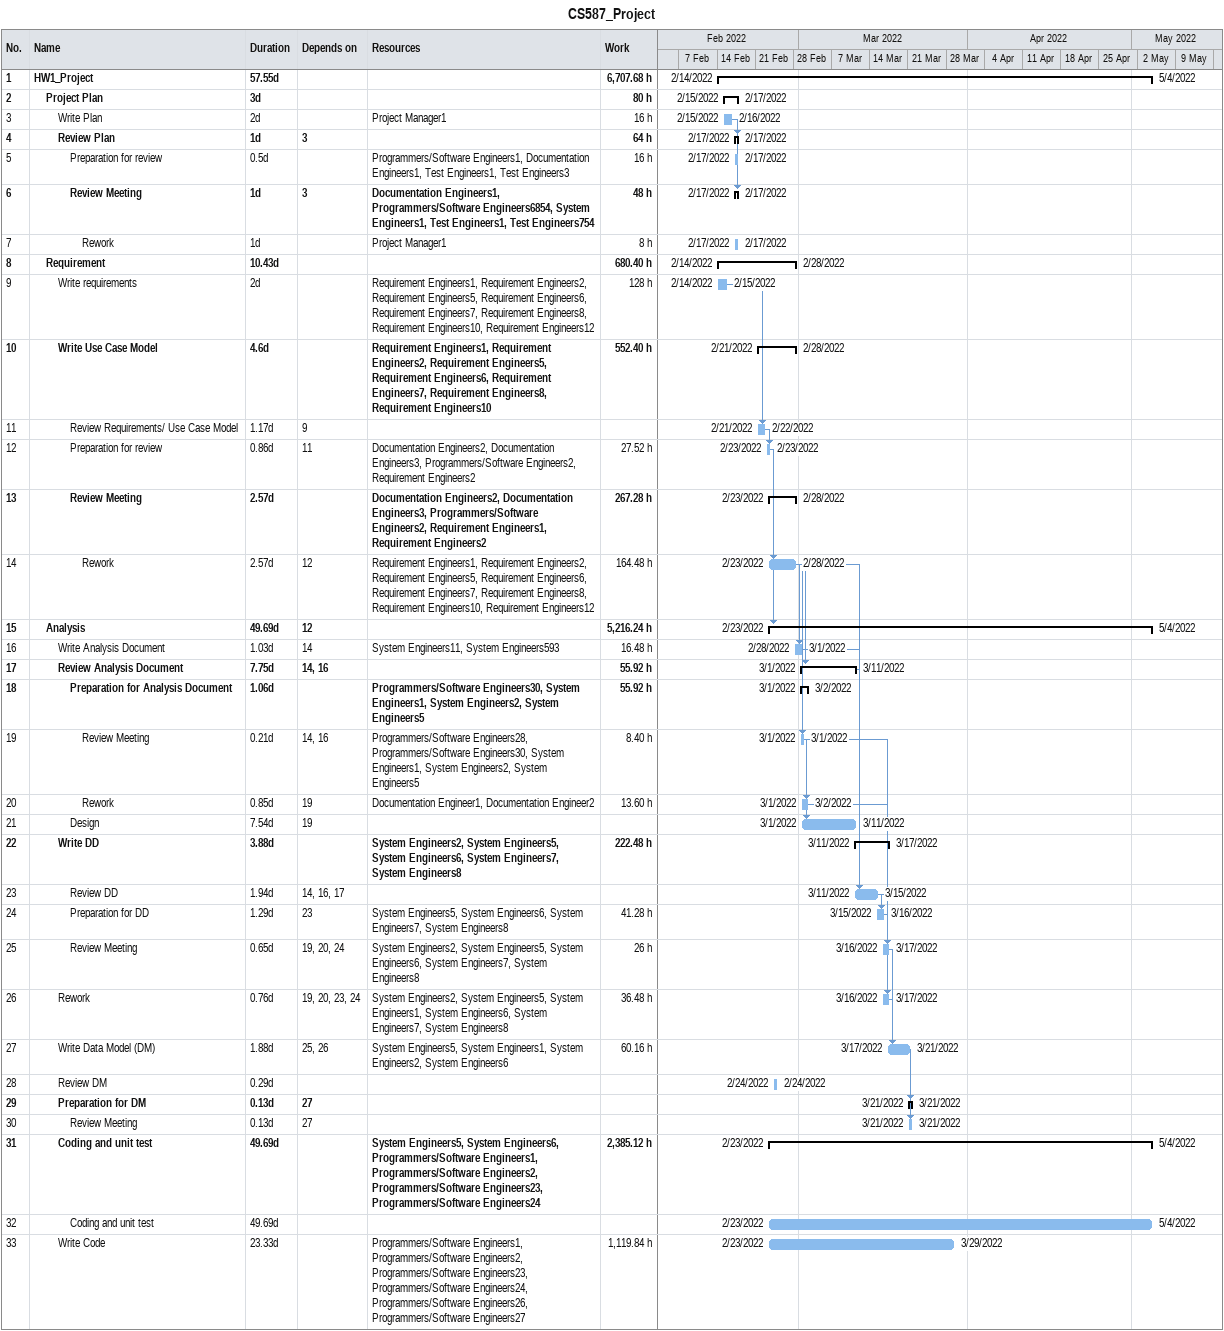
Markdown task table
CS587_Project

| ID | Level | Task | Duration | Start | Finish | Predecessors | Resources | Work (h) |
|---|---|---|---|---|---|---|---|---|
| 1 | 1 | **HW1_Project** | 57.55d | 2022-02-14 | 2022-05-04 |  |  | 6707.68 |
| 2 | 2 | **Project Plan** | 3d | 2022-02-15 | 2022-02-17 |  |  | 80 |
| 3 | 3 | Write Plan | 2d | 2022-02-15 | 2022-02-16 |  | Project Manager1 | 16 |
| 4 | 3 | **Review Plan** | 1d | 2022-02-17 | 2022-02-17 | 3 |  | 64 |
| 5 | 4 | Preparation for review | 0.5d | 2022-02-17 | 2022-02-17 |  | Programmers/Software Engineers1, Documentation Engineers1, Test Engineers1, Test Engineers3 | 16 |
| 6 | 4 | **Review Meeting** | 1d | 2022-02-17 | 2022-02-17 | 3 | Documentation Engineers1, Programmers/Software Engineers6854, System Engineers1, Test Engineers1, Test Engineers754 | 48 |
| 7 | 5 | Rework | 1d | 2022-02-17 | 2022-02-17 |  | Project Manager1 | 8 |
| 8 | 2 | **Requirement** | 10.43d | 2022-02-14 | 2022-02-28 |  |  | 680.40 |
| 9 | 3 | Write requirements | 2d | 2022-02-14 | 2022-02-15 |  | Requirement Engineers1, Requirement Engineers2, Requirement Engineers5, Requirement Engineers6, Requirement Engineers7, Requirement Engineers8, Requirement Engineers10, Requirement Engineers12 | 128 |
| 10 | 3 | **Write Use Case Model** | 4.6d | 2022-02-21 | 2022-02-28 |  | Requirement Engineers1, Requirement Engineers2, Requirement Engineers5, Requirement Engineers6, Requirement Engineers7, Requirement Engineers8, Requirement Engineers10 | 552.40 |
| 11 | 4 | Review Requirements/ Use Case Model | 1.17d | 2022-02-21 | 2022-02-22 | 9 |  |  |
| 12 | 4 | Preparation for review | 0.86d | 2022-02-23 | 2022-02-23 | 11 | Documentation Engineers2, Documentation Engineers3, Programmers/Software Engineers2, Requirement Engineers2 | 27.52 |
| 13 | 4 | **Review Meeting** | 2.57d | 2022-02-23 | 2022-02-28 |  | Documentation Engineers2, Documentation Engineers3, Programmers/Software Engineers2, Requirement Engineers1, Requirement Engineers2 | 267.28 |
| 14 | 5 | Rework | 2.57d | 2022-02-23 | 2022-02-28 | 12 | Requirement Engineers1, Requirement Engineers2, Requirement Engineers5, Requirement Engineers6, Requirement Engineers7, Requirement Engineers8, Requirement Engineers10, Requirement Engineers12 | 164.48 |
| 15 | 2 | **Analysis** | 49.69d | 2022-02-23 | 2022-05-04 | 12 |  | 5216.24 |
| 16 | 3 | Write Analysis Document | 1.03d | 2022-02-28 | 2022-03-01 | 14 | System Engineers11, System Engineers593 | 16.48 |
| 17 | 3 | **Review Analysis Document** | 7.75d | 2022-03-01 | 2022-03-11 | 14, 16 |  | 55.92 |
| 18 | 4 | **Preparation for Analysis Document** | 1.06d | 2022-03-01 | 2022-03-02 |  | Programmers/Software Engineers30, System Engineers1, System Engineers2, System Engineers5 | 55.92 |
| 19 | 5 | Review Meeting | 0.21d | 2022-03-01 | 2022-03-01 | 14, 16 | Programmers/Software Engineers28, Programmers/Software Engineers30, System Engineers1, System Engineers2, System Engineers5 | 8.40 |
| 20 | 5 | Rework | 0.85d | 2022-03-01 | 2022-03-02 | 19 | Documentation Engineer1, Documentation Engineer2 | 13.60 |
| 21 | 4 | Design | 7.54d | 2022-03-01 | 2022-03-11 | 19 |  |  |
| 22 | 3 | **Write DD** | 3.88d | 2022-03-11 | 2022-03-17 |  | System Engineers2, System Engineers5, System Engineers6, System Engineers7, System Engineers8 | 222.48 |
| 23 | 4 | Review DD | 1.94d | 2022-03-11 | 2022-03-15 | 14, 16, 17 |  |  |
| 24 | 4 | Preparation for DD | 1.29d | 2022-03-15 | 2022-03-16 | 23 | System Engineers5, System Engineers6, System Engineers7, System Engineers8 | 41.28 |
| 25 | 4 | Review Meeting | 0.65d | 2022-03-16 | 2022-03-17 | 19, 20, 24 | System Engineers2, System Engineers5, System Engineers6, System Engineers7, System Engineers8 | 26 |
| 26 | 3 | Rework | 0.76d | 2022-03-16 | 2022-03-17 | 19, 20, 23, 24 | System Engineers2, System Engineers5, System Engineers1, System Engineers6, System Engineers7, System Engineers8 | 36.48 |
| 27 | 3 | Write Data Model (DM) | 1.88d | 2022-03-17 | 2022-03-21 | 25, 26 | System Engineers5, System Engineers1, System Engineers2, System Engineers6 | 60.16 |
| 28 | 3 | Review DM | 0.29d | 2022-02-24 | 2022-02-24 |  |  |  |
| 29 | 3 | **Preparation for DM** | 0.13d | 2022-03-21 | 2022-03-21 | 27 |  |  |
| 30 | 4 | Review Meeting | 0.13d | 2022-03-21 | 2022-03-21 | 27 |  |  |
| 31 | 3 | **Coding and unit test** | 49.69d | 2022-02-23 | 2022-05-04 |  | System Engineers5, System Engineers6, Programmers/Software Engineers1, Programmers/Software Engineers2, Programmers/Software Engineers23, Programmers/Software Engineers24 | 2385.12 |
| 32 | 4 | Coding and unit test | 49.69d | 2022-02-23 | 2022-05-04 |  |  |  |
| 33 | 3 | Write Code | 23.33d | 2022-02-23 | 2022-03-29 |  | Programmers/Software Engineers1, Programmers/Software Engineers2, Programmers/Software Engineers23, Programmers/Software Engineers24, Programmers/Software Engineers26, Programmers/Software Engineers27 | 1119.84 |
